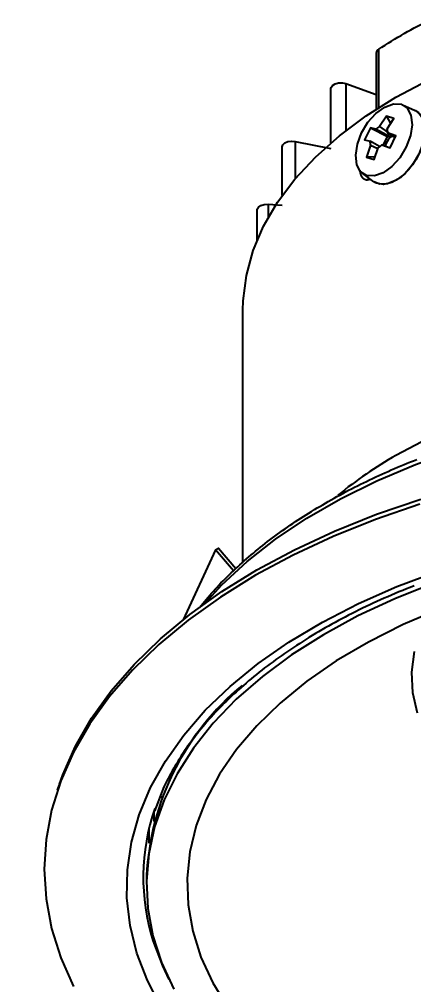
# Model space of a CAD drawing. Header units: millimetres. Extents: x 14 to 828, y 15 to 581.
# Drawn here: x 611.46 to 616.47, y 504.53 to 516.81 of the extents above; entities that cross this region are included whole.
import ezdxf

# ---------------------------------------------------------------- set-up
doc = ezdxf.new("R2010")
doc.units = ezdxf.units.MM
doc.header["$LTSCALE"] = 0.2
doc.layers.get('Defpoints').update_dxf_attribs({"color": 5})
doc.layers.add('1_シンボル', color=2, linetype='Continuous')
doc.layers.add('1_寸法', color=7, linetype='Continuous')
doc.styles.add('Dim', font='simplex.shx', dxfattribs={"width": 0.8, "bigfont": 'extfont2.shx'})
doc.dimstyles.new('1-1', dxfattribs={"dimtxt": 3, "dimasz": 0.75, "dimexe": 0, "dimexo": 1, "dimgap": 0.5, "dimtad": 1, "dimdec": 0, "dimtxsty": 'Dim', "dimblk": 'DOT', "dimcen": 2.5, "dimadec": 0, "dimazin": 0, "dimtfac": 1, "dimtdec": 0, "dimtix": 1, "dimtmove": 2, "dimatfit": 3, "dimldrblk": '引出', "dimfxl": 1, "dimlwd": -1, "dimlwe": -1, "dimarcsym": 0})

# ---------------------------------------------------------------- blocks, each defined once
blk = doc.blocks.new('_Dot')
at = {"color": 0, "linetype": 'ByBlock', "lineweight": -2}
blk.add_line((-0.5, 0), (-1, 0), dxfattribs=at)
at = {"color": 0, "linetype": 'ByBlock', "const_width": 0.5}
blk.add_lwpolyline([(-0.25, 0, 1), (0.25, 0, 1)], format="xyb", close=True, dxfattribs=at)
blk = doc.blocks.new('*D13')
at = {"layer": '1_寸法', "color": 0, "transparency": 16777216}
for p, q in [((630.096, 505.184), (630.096, 486.075)), ((611.833, 504.43), (611.833, 486.075)), ((612.583, 486.075), (629.346, 486.075))]:
    blk.add_line(p, q, dxfattribs=at)
at = {"layer": 'Defpoints', "color": 0, "transparency": 16777216}
for p in [(630.096, 506.184), (611.833, 505.43), (630.096, 486.075)]:
    blk.add_point(p, dxfattribs=at)
at = {"layer": '1_寸法', "color": 0, "transparency": 16777216, "xscale": 0.75, "yscale": 0.75, "zscale": 0.75, "rotation": 180}
blk.add_blockref('_Dot', (611.833, 486.075), dxfattribs=at)
at = {"layer": '1_寸法', "color": 0, "transparency": 16777216, "xscale": 0.75, "yscale": 0.75, "zscale": 0.75}
blk.add_blockref('_Dot', (630.096, 486.075), dxfattribs=at)
at = {"layer": '1_寸法', "color": 0, "transparency": 16777216, "insert": (620.965, 488.075), "char_height": 3, "attachment_point": 5, "style": 'Dim'}
blk.add_mtext('%%C85', dxfattribs=at)
blk = doc.blocks.new('引出')
at = {"color": 0, "linetype": 'ByBlock', "lineweight": -2}
for p, q in [((-3.864, 1.035), (0, 0)), ((0, 0), (-1, 0))]:
    blk.add_line(p, q, dxfattribs=at)

msp = doc.modelspace()

# ---------------------------------------------------------------- linework, layer by layer
at = {"layer": '1_シンボル', "color": 7}
for points in [[(616.027, 515.689), (616.027, 516.43, -0.031181), (616.688, 516.812)], [(616.027, 516.43, 0.253711), (615.996, 516.383), (615.996, 515.669)], [(616.14, 515.367, 0.107272), (616.134, 515.418), (616.22, 515.548), (616.124, 515.579), (616.038, 515.448), (616.139, 515.375)], [(615.92, 515.431), (616.137, 515.322), (616.175, 515.31), (615.99, 515.414), (615.92, 515.431), (615.846, 515.278), (615.916, 515.26, 0.10727), (615.922, 515.209), (616.014, 515.168)], [(616.038, 515.448, 0.083314), (615.99, 515.414)], [(615.922, 515.209), (615.872, 515.058), (615.968, 515.027), (616.018, 515.178, 0.083314), (616.066, 515.213), (616.171, 515.175), (616.246, 515.329), (616.14, 515.367), (616.236, 515.309)], [(616.202, 515.33, 0.052236), (616.175, 515.31, 0.144427), (616.107, 515.197)], [(625.33, 511.429), (624.901, 511.629), (624.441, 511.809), (623.957, 511.967), (623.451, 512.101), (622.928, 512.209), (622.39, 512.293), (621.843, 512.349), (621.289, 512.38), (620.733, 512.383), (620.178, 512.359), (619.629, 512.309), (619.088, 512.233), (618.561, 512.13), (618.051, 512.003), (617.56, 511.851), (617.094, 511.676), (616.654, 511.479), (616.245, 511.262, 0.041789), (615.508, 510.756)], [(614.29, 508.335, 0.210842), (613.075, 505.911), (613.075, 505.802)], [(613.179, 506.767, 0.159382), (613.155, 505.088), (613.276, 504.766), (613.358, 504.594)]]:
    msp.add_lwpolyline(points, format="xyb", dxfattribs=at)
for points in [[(614.3, 509.902), (614.3, 513.11), (614.303, 513.23), (614.344, 513.55), (614.431, 513.868), (614.563, 514.179), (614.741, 514.484), (614.962, 514.778), (615.225, 515.061), (615.528, 515.331), (615.868, 515.585), (616.245, 515.821), (616.654, 516.038)], [(615.419, 515.239), (615.419, 515.933), (615.42, 515.945), (615.438, 515.971), (615.471, 515.992), (615.516, 516.003), (615.564, 516.004), (615.61, 515.994), (615.61, 515.396)], [(615.61, 515.994), (615.996, 515.854)], [(616.329, 515.723), (616.49, 515.652), (616.492, 515.651), (616.563, 515.593), (616.604, 515.499), (616.614, 515.377), (616.591, 515.239), (616.537, 515.096), (616.457, 514.961), (616.358, 514.847), (616.249, 514.763), (616.14, 514.717), (616.039, 514.713), (615.966, 514.744), (615.824, 514.848)], [(616.506, 515.643), (616.507, 515.643), (616.532, 515.626), (616.589, 515.549), (616.615, 515.44), (616.608, 515.308), (616.569, 515.166), (616.501, 515.026), (616.411, 514.9), (616.306, 514.8), (616.195, 514.734), (616.089, 514.709), (615.997, 514.726), (615.983, 514.733), (615.981, 514.734)], [(616.124, 515.579), (616.178, 515.485)], [(614.799, 514.568), (614.799, 515.19), (614.806, 515.214), (614.831, 515.238), (614.87, 515.255), (614.917, 515.262), (614.965, 515.258), (614.965, 514.783)], [(616.082, 515.207), (616.137, 515.322)], [(614.965, 515.258), (615.419, 515.167)], [(616.037, 515.192), (615.916, 515.26)], [(615.98, 515.062), (615.872, 515.058)], [(615.788, 514.893), (615.791, 514.857), (615.792, 514.851), (615.793, 514.845), (615.795, 514.839), (615.797, 514.833), (615.799, 514.828), (615.801, 514.823), (615.804, 514.818), (615.806, 514.813), (615.809, 514.809), (615.812, 514.805), (615.815, 514.801), (615.819, 514.797), (615.822, 514.794), (615.826, 514.791), (615.83, 514.788), (615.834, 514.785), (615.838, 514.783), (615.842, 514.78), (615.846, 514.778), (615.851, 514.776), (615.855, 514.775), (615.86, 514.773), (615.864, 514.772), (615.869, 514.771), (615.874, 514.771), (615.88, 514.771), (615.885, 514.771), (615.89, 514.772), (615.896, 514.773), (615.901, 514.775), (615.909, 514.779)], [(615.886, 514.803), (615.897, 514.776)], [(614.481, 514.001), (614.481, 514.387), (614.482, 514.395), (614.497, 514.422), (614.529, 514.443), (614.572, 514.456), (614.62, 514.459), (614.799, 514.447)], [(614.62, 514.459), (614.62, 514.287)], [(613.823, 509.384), (614.034, 509.613), (614.355, 509.911), (614.714, 510.195), (615.111, 510.462), (615.541, 510.71), (616.003, 510.939), (616.495, 511.147), (617.012, 511.332), (617.552, 511.494), (618.112, 511.632), (618.689, 511.744), (619.279, 511.831), (619.879, 511.891), (620.485, 511.925), (621.094, 511.931), (621.701, 511.911), (622.305, 511.864), (622.9, 511.791), (623.484, 511.691), (624.053, 511.566), (624.604, 511.416), (625.133, 511.242), (625.637, 511.046)], [(613.747, 509.325), (613.769, 509.352), (613.791, 509.378), (613.813, 509.404), (613.835, 509.43), (613.857, 509.456), (613.88, 509.482), (613.902, 509.508), (613.925, 509.534), (613.948, 509.56), (613.972, 509.586), (613.996, 509.612), (614.021, 509.639), (614.047, 509.665), (614.073, 509.691), (614.099, 509.717), (614.125, 509.743), (614.152, 509.769), (614.179, 509.795), (614.206, 509.82), (614.234, 509.846), (614.261, 509.871), (614.289, 509.896), (614.317, 509.921), (614.346, 509.946), (614.375, 509.971), (614.404, 509.996), (614.433, 510.02), (614.462, 510.045), (614.492, 510.069), (614.522, 510.093), (614.552, 510.117), (614.583, 510.141), (614.613, 510.165), (614.644, 510.189), (614.676, 510.213), (614.707, 510.236), (614.739, 510.259), (614.771, 510.283), (614.803, 510.306), (614.836, 510.329), (614.868, 510.351), (614.901, 510.374), (614.934, 510.397), (614.968, 510.419), (615.001, 510.441), (615.035, 510.463), (615.069, 510.485), (615.103, 510.507), (615.138, 510.529), (615.173, 510.55), (615.208, 510.572), (615.243, 510.593), (615.278, 510.614), (615.314, 510.635), (615.349, 510.656), (615.385, 510.677), (615.422, 510.697), (615.458, 510.718), (615.495, 510.738), (615.532, 510.758), (615.569, 510.778), (615.606, 510.798), (615.643, 510.818), (615.681, 510.837), (615.719, 510.856), (615.757, 510.876), (615.795, 510.895), (615.833, 510.914), (615.872, 510.932), (615.911, 510.951), (615.949, 510.97), (615.988, 510.988), (616.028, 511.006), (616.067, 511.024), (616.106, 511.042), (616.146, 511.059), (616.186, 511.077), (616.226, 511.094), (616.267, 511.111), (616.307, 511.129), (616.348, 511.145), (616.388, 511.162), (616.429, 511.179), (616.47, 511.195), (616.511, 511.211)], [(616.548, 510.64), (615.986, 510.447), (615.448, 510.231), (614.938, 509.994), (614.46, 509.737), (614.014, 509.46), (613.603, 509.166), (613.23, 508.856), (612.896, 508.531), (612.603, 508.193), (612.353, 507.844), (612.146, 507.486), (611.984, 507.12), (611.868, 506.748), (611.798, 506.373), (611.775, 505.995), (611.798, 505.618), (611.868, 505.242), (611.984, 504.87), (612.146, 504.504)], [(611.968, 507.079), (612.01, 507.196), (612.171, 507.561), (612.377, 507.918), (612.627, 508.266), (612.919, 508.603), (613.252, 508.927), (613.624, 509.236), (614.033, 509.529), (614.478, 509.805), (614.956, 510.062), (615.464, 510.298), (616, 510.513), (616.561, 510.705)], [(613.953, 510.06), (613.541, 509.171)], [(614.182, 509.794), (613.953, 510.06), (613.99, 510.08), (614.211, 509.824)], [(613.263, 504.24), (613.086, 504.58), (612.953, 504.926), (612.866, 505.278), (612.825, 505.632), (612.831, 505.986), (612.883, 506.34), (612.982, 506.69), (613.126, 507.035), (613.315, 507.372), (613.547, 507.701), (613.822, 508.018), (614.138, 508.322), (614.492, 508.612), (614.884, 508.886), (615.31, 509.141), (615.768, 509.377), (616.256, 509.593), (616.771, 509.786)], [(616.726, 509.636), (616.23, 509.438), (615.761, 509.219), (615.323, 508.98), (614.918, 508.723), (614.549, 508.448), (614.216, 508.158), (613.924, 507.854), (613.672, 507.538), (613.463, 507.211), (613.298, 506.877), (613.178, 506.536), (613.104, 506.191), (613.075, 505.843), (613.093, 505.495), (613.156, 505.149), (613.266, 504.807), (613.42, 504.471)], [(616.477, 509.602), (616.428, 509.583), (616.38, 509.564), (616.332, 509.544), (616.284, 509.525), (616.237, 509.505), (616.19, 509.485), (616.143, 509.464), (616.096, 509.444), (616.05, 509.423), (616.003, 509.402), (615.957, 509.381), (615.912, 509.36), (615.867, 509.338), (615.821, 509.317), (615.777, 509.295), (615.732, 509.273), (615.688, 509.251), (615.644, 509.228), (615.6, 509.205), (615.557, 509.183), (615.514, 509.16), (615.471, 509.136), (615.429, 509.113), (615.387, 509.09), (615.345, 509.066), (615.303, 509.042), (615.262, 509.018), (615.221, 508.994), (615.181, 508.969), (615.14, 508.945), (615.1, 508.92), (615.061, 508.895), (615.022, 508.87), (614.983, 508.845), (614.944, 508.819), (614.906, 508.794), (614.868, 508.768), (614.83, 508.742), (614.793, 508.716), (614.756, 508.69), (614.719, 508.664), (614.683, 508.637), (614.647, 508.61), (614.612, 508.584), (614.576, 508.557), (614.542, 508.53), (614.507, 508.502), (614.473, 508.475), (614.439, 508.447), (614.406, 508.42), (614.373, 508.392), (614.34, 508.364), (614.308, 508.336), (614.276, 508.308), (614.244, 508.279), (614.213, 508.251), (614.182, 508.222), (614.152, 508.194), (614.122, 508.165), (614.092, 508.136), (614.063, 508.107), (614.034, 508.077), (614.005, 508.048), (613.977, 508.019), (613.949, 507.989), (613.922, 507.959), (613.895, 507.929), (613.868, 507.9), (613.842, 507.87), (613.816, 507.839), (613.791, 507.809), (613.766, 507.779), (613.741, 507.748), (613.717, 507.718), (613.693, 507.687), (613.67, 507.656), (613.647, 507.625), (613.624, 507.595), (613.602, 507.564), (613.58, 507.532), (613.559, 507.501), (613.538, 507.47), (613.517, 507.438), (613.497, 507.407), (613.477, 507.375), (613.458, 507.343), (613.439, 507.312), (613.42, 507.28), (613.402, 507.248), (613.384, 507.216), (613.366, 507.183), (613.349, 507.151), (613.333, 507.119), (613.317, 507.087), (613.301, 507.054), (613.286, 507.022), (613.272, 506.989), (613.175, 506.736)], [(616.806, 509.31), (616.336, 509.109), (615.895, 508.887), (615.486, 508.646), (615.112, 508.387), (614.775, 508.111), (614.476, 507.821), (614.219, 507.518), (614.004, 507.205), (613.833, 506.882), (613.707, 506.553), (613.626, 506.218), (613.592, 505.882), (613.604, 505.544), (613.663, 505.208), (613.767, 504.877), (613.917, 504.55), (614.112, 504.232)], [(616.518, 507.981), (616.46, 508.242), (616.448, 508.504), (616.482, 508.766)], [(613.728, 507.723), (613.728, 507.726)], [(611.943, 507.003), (611.967, 507.075)], [(613.269, 506.913), (613.243, 506.913)], [(613.167, 506.732), (613.167, 506.605)], [(613.108, 506.328), (613.108, 506.523)]]:
    msp.add_lwpolyline(points, dxfattribs=at)
msp.add_lwpolyline([(616.375, 515.187), (616.293, 515.051), (616.192, 514.938), (616.081, 514.857), (615.971, 514.818), (615.873, 514.823), (615.796, 514.873), (615.748, 514.962), (615.734, 515.082), (615.755, 515.222), (615.809, 515.366), (615.89, 515.502), (615.991, 515.615), (616.103, 515.696), (616.213, 515.735), (616.311, 515.73), (616.388, 515.68), (616.435, 515.591), (616.45, 515.471), (616.429, 515.332)], close=True, dxfattribs=at)

# ---------------------------------------------------------------- dimensions: what is measured, and where the dimension line sits
at = {"layer": '1_寸法'}
dim = msp.add_linear_dim(base=(630.096, 486.075), p1=(611.833, 505.43), p2=(630.096, 506.184), text='%%C85', dimstyle='1-1', dxfattribs=at)
dim.commit()
dim.dimension.update_dxf_attribs({"geometry": '*D13', "text_midpoint": (620.965, 488.075)})

doc.saveas('drawing.dxf')
